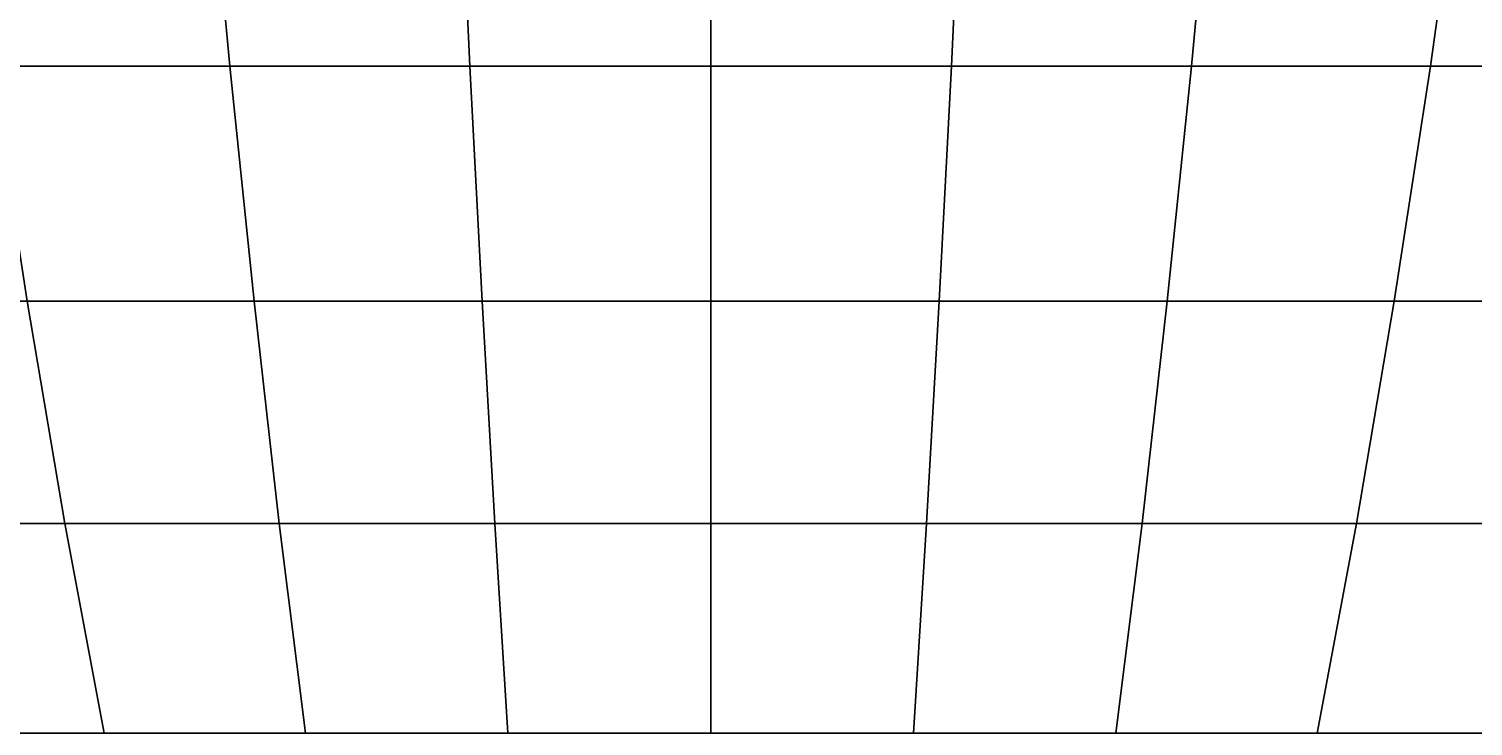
# Model space of a CAD drawing. Extents: x -610 to 610, y -610 to 610.
# Drawn here: x -59.9 to 67, y -489 to -427.8 of the extents above; entities that cross this region are included whole.
import ezdxf

# ---------------------------------------------------------------- set-up
doc = ezdxf.new("R2010")
doc.units = 0

msp = doc.modelspace()

# ---------------------------------------------------------------- linework, layer by layer
for points in [[(-63.248505, -431.052277, -426.38681), (-66.27578, -409.382355, -446.795013), (-44.272755, -409.382355, -449.50882), (-42.250515, -431.052277, -428.976654)], [(-42.250515, -431.052277, 428.976654), (-44.272755, -409.382355, 449.50882), (-66.27578, -409.382355, 446.795013), (-63.248505, -431.052277, 426.38681)], [(-42.250515, -431.052277, -428.976654), (-44.272755, -409.382355, -449.50882), (-22.163073, -409.382355, -451.139709), (-21.150732, -431.052277, -430.533051)], [(-21.150732, -431.052277, 430.533051), (-22.163073, -409.382355, 451.139709), (-44.272755, -409.382355, 449.50882), (-42.250515, -431.052277, 428.976654)], [(-21.150732, -431.052277, -430.533051), (-22.163073, -409.382355, -451.139709), (0, -409.382355, -451.683807), (0, -431.052277, -431.052277)], [(0, -431.052277, 431.052277), (0, -409.382355, 451.683807), (-22.163073, -409.382355, 451.139709), (-21.150732, -431.052277, 430.533051)], [(21.150732, -431.052277, -430.533051), (0, -431.052277, -431.052277), (0, -409.382355, -451.683807), (22.163073, -409.382355, -451.139709)], [(0, -431.052277, 431.052277), (21.150732, -431.052277, 430.533051), (22.163073, -409.382355, 451.139709), (0, -409.382355, 451.683807)], [(42.250515, -431.052277, -428.976654), (21.150732, -431.052277, -430.533051), (22.163073, -409.382355, -451.139709), (44.272755, -409.382355, -449.50882)], [(21.150732, -431.052277, 430.533051), (42.250515, -431.052277, 428.976654), (44.272755, -409.382355, 449.50882), (22.163073, -409.382355, 451.139709)], [(63.248505, -431.052277, -426.38681), (42.250515, -431.052277, -428.976654), (44.272755, -409.382355, -449.50882), (66.27578, -409.382355, -446.795013)], [(42.250515, -431.052277, 428.976654), (63.248505, -431.052277, 426.38681), (66.27578, -409.382355, 446.795013), (44.272755, -409.382355, 449.50882)], [(84.094131, -431.052277, -422.769775), (63.248505, -431.052277, -426.38681), (66.27578, -409.382355, -446.795013), (88.119141, -409.382355, -443.004822)], [(63.248505, -431.052277, 426.38681), (84.094131, -431.052277, 422.769775), (88.119141, -409.382355, 443.004822), (66.27578, -409.382355, 446.795013)], [(-60.068863, -451.683807, -404.951416), (-63.248505, -431.052277, -426.38681), (-42.250515, -431.052277, -428.976654), (-40.126484, -451.683807, -407.411041)], [(-40.126484, -451.683807, 407.411041), (-42.250515, -431.052277, 428.976654), (-63.248505, -431.052277, 426.38681), (-60.068863, -451.683807, 404.951416)], [(-40.126484, -451.683807, -407.411041), (-42.250515, -431.052277, -428.976654), (-21.150732, -431.052277, -430.533051), (-20.087439, -451.683807, -408.889221)], [(-20.087439, -451.683807, 408.889221), (-21.150732, -431.052277, 430.533051), (-42.250515, -431.052277, 428.976654), (-40.126484, -451.683807, 407.411041)], [(-20.087439, -451.683807, -408.889221), (-21.150732, -431.052277, -430.533051), (0, -431.052277, -431.052277), (0, -451.683807, -409.382355)], [(0, -451.683807, 409.382355), (0, -431.052277, 431.052277), (-21.150732, -431.052277, 430.533051), (-20.087439, -451.683807, 408.889221)], [(20.087439, -451.683807, -408.889221), (0, -451.683807, -409.382355), (0, -431.052277, -431.052277), (21.150732, -431.052277, -430.533051)], [(0, -451.683807, 409.382355), (20.087439, -451.683807, 408.889221), (21.150732, -431.052277, 430.533051), (0, -431.052277, 431.052277)], [(40.126484, -451.683807, -407.411041), (20.087439, -451.683807, -408.889221), (21.150732, -431.052277, -430.533051), (42.250515, -431.052277, -428.976654)], [(20.087439, -451.683807, 408.889221), (40.126484, -451.683807, 407.411041), (42.250515, -431.052277, 428.976654), (21.150732, -431.052277, 430.533051)], [(60.068863, -451.683807, -404.951416), (40.126484, -451.683807, -407.411041), (42.250515, -431.052277, -428.976654), (63.248505, -431.052277, -426.38681)], [(40.126484, -451.683807, 407.411041), (60.068863, -451.683807, 404.951416), (63.248505, -431.052277, 426.38681), (42.250515, -431.052277, 428.976654)], [(79.866539, -451.683807, -401.516174), (60.068863, -451.683807, -404.951416), (63.248505, -431.052277, -426.38681), (84.094131, -431.052277, -422.769775)], [(60.068863, -451.683807, 404.951416), (79.866539, -451.683807, 401.516174), (84.094131, -431.052277, 422.769775), (63.248505, -431.052277, 426.38681)], [(-75.446533, -471.227173, -379.295319), (-79.866539, -451.683807, -401.516174), (-60.068863, -451.683807, -404.951416), (-56.744511, -471.227173, -382.540436)], [(-56.744511, -471.227173, 382.540436), (-60.068863, -451.683807, 404.951416), (-79.866539, -451.683807, 401.516174), (-75.446533, -471.227173, 379.295319)], [(-56.744511, -471.227173, -382.540436), (-60.068863, -451.683807, -404.951416), (-40.126484, -451.683807, -407.411041), (-37.905792, -471.227173, -384.863922)], [(-37.905792, -471.227173, 384.863922), (-40.126484, -451.683807, 407.411041), (-60.068863, -451.683807, 404.951416), (-56.744511, -471.227173, 382.540436)], [(-37.905792, -471.227173, -384.863922), (-40.126484, -451.683807, -407.411041), (-20.087439, -451.683807, -408.889221), (-18.975754, -471.227173, -386.260315)], [(-18.975754, -471.227173, 386.260315), (-20.087439, -451.683807, 408.889221), (-40.126484, -451.683807, 407.411041), (-37.905792, -471.227173, 384.863922)], [(-18.975754, -471.227173, -386.260315), (-20.087439, -451.683807, -408.889221), (0, -451.683807, -409.382355), (0, -471.227173, -386.726135)], [(0, -471.227173, 386.726135), (0, -451.683807, 409.382355), (-20.087439, -451.683807, 408.889221), (-18.975754, -471.227173, 386.260315)], [(18.975754, -471.227173, -386.260315), (0, -471.227173, -386.726135), (0, -451.683807, -409.382355), (20.087439, -451.683807, -408.889221)], [(0, -471.227173, 386.726135), (18.975754, -471.227173, 386.260315), (20.087439, -451.683807, 408.889221), (0, -451.683807, 409.382355)], [(37.905792, -471.227173, -384.863922), (18.975754, -471.227173, -386.260315), (20.087439, -451.683807, -408.889221), (40.126484, -451.683807, -407.411041)], [(18.975754, -471.227173, 386.260315), (37.905792, -471.227173, 384.863922), (40.126484, -451.683807, 407.411041), (20.087439, -451.683807, 408.889221)], [(56.744511, -471.227173, -382.540436), (37.905792, -471.227173, -384.863922), (40.126484, -451.683807, -407.411041), (60.068863, -451.683807, -404.951416)], [(37.905792, -471.227173, 384.863922), (56.744511, -471.227173, 382.540436), (60.068863, -451.683807, 404.951416), (40.126484, -451.683807, 407.411041)], [(75.446533, -471.227173, -379.295319), (56.744511, -471.227173, -382.540436), (60.068863, -451.683807, -404.951416), (79.866539, -451.683807, -401.516174)], [(56.744511, -471.227173, 382.540436), (75.446533, -471.227173, 379.295319), (79.866539, -451.683807, 401.516174), (60.068863, -451.683807, 404.951416)], [(-70.844765, -489.635315, -356.160706), (-75.446533, -471.227173, -379.295319), (-56.744511, -471.227173, -382.540436), (-53.283451, -489.635315, -359.207886)], [(-53.283451, -489.635315, 359.207886), (-56.744511, -471.227173, 382.540436), (-75.446533, -471.227173, 379.295319), (-70.844765, -489.635315, 356.160706)], [(-53.283451, -489.635315, -359.207886), (-56.744511, -471.227173, -382.540436), (-37.905792, -471.227173, -384.863922), (-35.593777, -489.635315, -361.389679)], [(-35.593777, -489.635315, 361.389679), (-37.905792, -471.227173, 384.863922), (-56.744511, -471.227173, 382.540436), (-53.283451, -489.635315, 359.207886)], [(-35.593777, -489.635315, -361.389679), (-37.905792, -471.227173, -384.863922), (-18.975754, -471.227173, -386.260315), (-17.818352, -489.635315, -362.700867)], [(-17.818352, -489.635315, 362.700867), (-18.975754, -471.227173, 386.260315), (-37.905792, -471.227173, 384.863922), (-35.593777, -489.635315, 361.389679)], [(-17.818352, -489.635315, -362.700867), (-18.975754, -471.227173, -386.260315), (0, -471.227173, -386.726135), (0, -489.635315, -363.138306)], [(0, -489.635315, 363.138306), (0, -471.227173, 386.726135), (-18.975754, -471.227173, 386.260315), (-17.818352, -489.635315, 362.700867)], [(17.818352, -489.635315, -362.700867), (0, -489.635315, -363.138306), (0, -471.227173, -386.726135), (18.975754, -471.227173, -386.260315)], [(0, -489.635315, 363.138306), (17.818352, -489.635315, 362.700867), (18.975754, -471.227173, 386.260315), (0, -471.227173, 386.726135)], [(35.593777, -489.635315, -361.389679), (17.818352, -489.635315, -362.700867), (18.975754, -471.227173, -386.260315), (37.905792, -471.227173, -384.863922)], [(17.818352, -489.635315, 362.700867), (35.593777, -489.635315, 361.389679), (37.905792, -471.227173, 384.863922), (18.975754, -471.227173, 386.260315)], [(53.283451, -489.635315, -359.207886), (35.593777, -489.635315, -361.389679), (37.905792, -471.227173, -384.863922), (56.744511, -471.227173, -382.540436)], [(35.593777, -489.635315, 361.389679), (53.283451, -489.635315, 359.207886), (56.744511, -471.227173, 382.540436), (37.905792, -471.227173, 384.863922)], [(70.844765, -489.635315, -356.160706), (53.283451, -489.635315, -359.207886), (56.744511, -471.227173, -382.540436), (75.446533, -471.227173, -379.295319)], [(53.283451, -489.635315, 359.207886), (70.844765, -489.635315, 356.160706), (75.446533, -471.227173, 379.295319), (56.744511, -471.227173, 382.540436)]]:
    msp.add_3dface(points)

doc.saveas('drawing.dxf')
